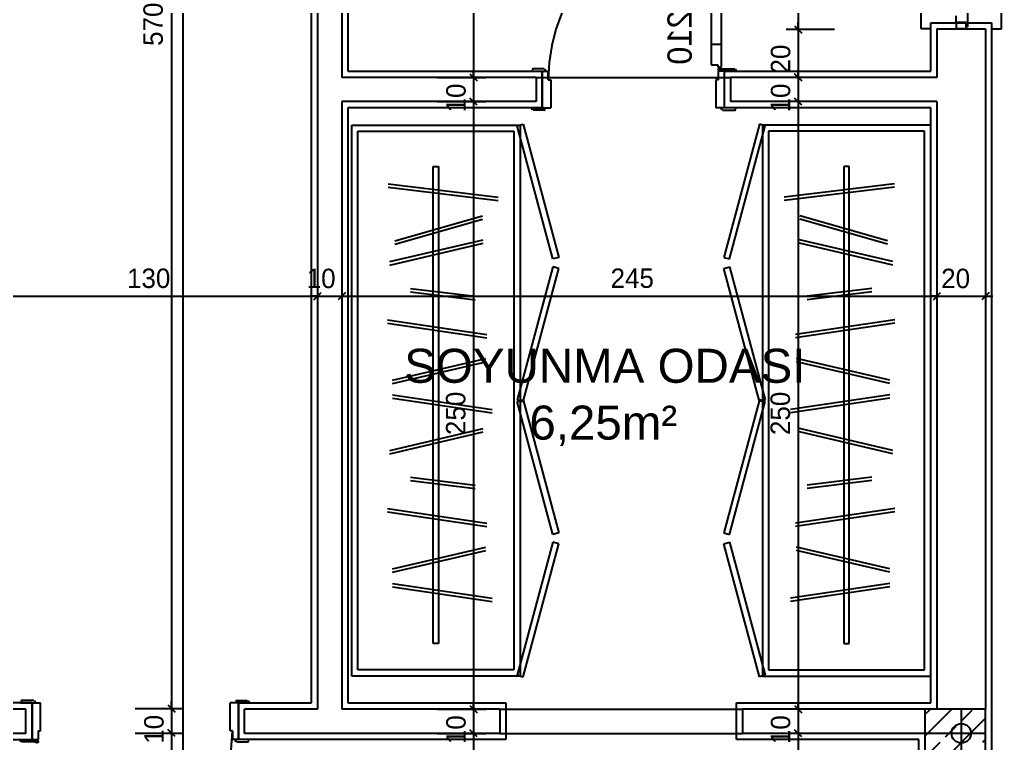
# Model space of a CAD drawing. Extents: x 182769.15 to 182771.38, y 101811.72 to 101812.21.
# Drawn here: x 182769.7199 to 182769.8007, y 101811.981 to 101812.0406 of the extents above; entities that cross this region are included whole.
import ezdxf

# ---------------------------------------------------------------- set-up
doc = ezdxf.new("R2010")
doc.units = 0
doc.header["$MEASUREMENT"] = 0
for name, pattern in [('DASHDOTX2', [50.8, 25.4, -12.7, 0, -12.7]), ('DOT3', [0.06, 0, -0.06]), ('DUZ', [500, 500]), ('HIDDEN', [0.375, 0.25, -0.125])]:
    doc.linetypes.add(name, pattern=pattern)
doc.layers.get('0').update_dxf_attribs({"color": 1, "linetype": 'DUZ'})
for name, color, linetype in [('aks merkezleri', 1, 'Continuous'), ('DENIZLIK', 25, 'Continuous'), ('DUVAR', 7, 'Continuous'), ('IZDOT', 2, 'DOT3'), ('iç yatay', 3, 'Continuous'), ('KAPI', 3, 'Continuous'), ('kesit çizgisi', 7, 'DASHDOTX2'), ('KOLON', 3, 'Continuous'), ('PENCERE', 3, 'Continuous'), ('POZ', 3, 'Continuous'), ('SIVA', 1, 'Continuous'), ('TARAMA', 15, 'Continuous'), ('tefriş', 21, 'Continuous'), ('YAZıMAHAL', 4, 'Continuous')]:
    doc.layers.add(name, color=color, linetype=linetype)
doc.styles.add('ARIAL', font='arial.ttf', dxfattribs={"height": 10})
doc.styles.add('İÇ ÖLÇÜ', font='stylu.ttf', dxfattribs={"height": 8})
doc.styles.add('M2', font='', dxfattribs={"height": 10})
doc.styles.get('M2').set_extended_font_data('Turkish Arial')

msp = doc.modelspace()

# ---------------------------------------------------------------- linework, layer by layer
at = {"color": 0, "linetype": 'ByBlock'}
for p, q in [((182769.783666382, 101812.0400631225), (182769.784266382, 101812.0394631225)), ((182769.783666382, 101812.0400631225), (182769.784266382, 101812.0394631225)), ((182769.7569437163, 101812.0361237126), (182769.7575437163, 101812.0355237126)), ((182769.7569437163, 101812.0361237126), (182769.7575437163, 101812.0355237126)), ((182769.783666382, 101812.0361237126), (182769.784266382, 101812.0355237126)), ((182769.784266382, 101812.0355237126), (182769.783666382, 101812.0361237126)), ((182769.7575437163, 101812.0335237126), (182769.7569437163, 101812.0341237126)), ((182769.7575437163, 101812.0335237126), (182769.7569437163, 101812.0341237126)), ((182769.784266382, 101812.0335237126), (182769.783666382, 101812.0341237126)), ((182769.784266382, 101812.0335237126), (182769.783666382, 101812.0341237126)), ((182769.7440945448, 101812.0175203983), (182769.7446945448, 101812.0181203983)), ((182769.7440945448, 101812.0175203983), (182769.7446945448, 101812.0181203983)), ((182769.7466945448, 101812.0181203983), (182769.7460945448, 101812.0175203983)), ((182769.7466945448, 101812.0181203983), (182769.7460945448, 101812.0175203983)), ((182769.7950945448, 101812.0175203983), (182769.7956945448, 101812.0181203983)), ((182769.7950945448, 101812.0175203983), (182769.7956945448, 101812.0181203983)), ((182769.7996945448, 101812.0181203983), (182769.7990945448, 101812.0175203983)), ((182769.7320780293, 101811.984162072), (182769.7326780293, 101811.983562072)), ((182769.7320780293, 101811.984162072), (182769.7326780293, 101811.983562072)), ((182769.7569437163, 101811.9841237126), (182769.7575437163, 101811.9835237126)), ((182769.7569437163, 101811.9841237126), (182769.7575437163, 101811.9835237126)), ((182769.783666382, 101811.9841237126), (182769.784266382, 101811.9835237126)), ((182769.783666382, 101811.9841237126), (182769.784266382, 101811.9835237126)), ((182769.7326780293, 101811.9815505499), (182769.7320780293, 101811.9821505499)), ((182769.7326780293, 101811.9815505499), (182769.7320780293, 101811.9821505499)), ((182769.7575437163, 101811.9815237126), (182769.7569437163, 101811.9821237126)), ((182769.7575437163, 101811.9815237126), (182769.7569437163, 101811.9821237126)), ((182769.784266382, 101811.9815237126), (182769.783666382, 101811.9821237126)), ((182769.784266382, 101811.9815237126), (182769.783666382, 101811.9821237126))]:
    msp.add_line(p, q, dxfattribs=at)
at = {"layer": 'aks merkezleri'}
for p, q in [((182769.797394546, 101811.9838237126), (182769.797394546, 101811.9698237126)), ((182769.799394546, 101811.9818237126), (182769.794394546, 101811.9818237126))]:
    msp.add_line(p, q, dxfattribs=at)
msp.add_circle((182769.797394546, 101811.9818237126), 0.0008, dxfattribs=at)
at = {"layer": 'DENIZLIK'}
for p, q in [((182769.7940945448, 101812.0398237115), (182769.7940945448, 101812.0498237126)), ((182769.8006945448, 101812.0398237115), (182769.8006945448, 101812.0498237126)), ((182769.7948945448, 101812.0398237126), (182769.7940945448, 101812.0398237115)), ((182769.7998945448, 101812.0398237126), (182769.8006945448, 101812.0398237115))]:
    msp.add_line(p, q, dxfattribs=at)
at = {"layer": 'DUVAR', "ltscale": 50}
for p, q in [((182769.7443945448, 101812.0798237126), (182769.7443945448, 101811.9838237126)), ((182769.7463945448, 101812.0758237126), (182769.7463945448, 101812.0358237126)), ((182769.7953945448, 101812.0398237126), (182769.7953945448, 101812.0358237126)), ((182769.7993945448, 101812.0398237126), (182769.7993945448, 101811.9838237126)), ((182769.7463945448, 101812.0338237126), (182769.7463945448, 101811.9838237126)), ((182769.7953945448, 101812.0338237126), (182769.7953945448, 101811.9838237126))]:
    msp.add_line(p, q, dxfattribs=at)
at = {"layer": 'DUVAR'}
for p, q in [((182769.7953945448, 101812.0398237126), (182769.7993945448, 101812.0398237126)), ((182769.7953945448, 101812.0398237126), (182769.7993945448, 101812.0398237126)), ((182769.7623945448, 101812.0358237126), (182769.7463945448, 101812.0358237126)), ((182769.7623945448, 101812.0358237126), (182769.7623945448, 101812.0338237126)), ((182769.7953945448, 101812.0358237126), (182769.7783945448, 101812.0358237126)), ((182769.7783945448, 101812.0358237126), (182769.7783945448, 101812.0338237126)), ((182769.7623945448, 101812.0338237126), (182769.7463945448, 101812.0338237126)), ((182769.7953945448, 101812.0338237126), (182769.7783945448, 101812.0338237126)), ((182769.7203945448, 101811.9838237126), (182769.7183945448, 101811.9838237126)), ((182769.7203945448, 101811.9818237126), (182769.7203945448, 101811.9838237126)), ((182769.7443945448, 101811.9838237126), (182769.7383945448, 101811.9838237126)), ((182769.7383945448, 101811.9818237126), (182769.7383945448, 101811.9838237126)), ((182769.7593945448, 101811.9838237126), (182769.7463945448, 101811.9838237126)), ((182769.7593945448, 101811.9838237126), (182769.7593945448, 101811.9818237126)), ((182769.7943945448, 101811.9838237126), (182769.7793945448, 101811.9838237126)), ((182769.7793945448, 101811.9838237126), (182769.7793945448, 101811.9818237126)), ((182769.7203945448, 101811.9818237126), (182769.7183945448, 101811.9818237126)), ((182769.7593945448, 101811.9818237126), (182769.7383945448, 101811.9818237126)), ((182769.7953945448, 101811.9818237126), (182769.7793945448, 101811.9818237126))]:
    msp.add_line(p, q, dxfattribs=at)
at = {"layer": 'IZDOT', "linetype": 'DOT3', "ltscale": 50}
for p, q in [((182769.7593945448, 101811.9838237126), (182769.7793945448, 101811.9838237126)), ((182769.7593945448, 101811.9818237126), (182769.7793945448, 101811.9818237126))]:
    msp.add_line(p, q, dxfattribs=at)
at = {"layer": 'iç yatay'}
for p, q in [((182769.7323780293, 101812.0982237126), (182769.7323780293, 101811.983462072)), ((182769.7572437163, 101812.0762237126), (182769.7572437163, 101812.0354237126)), ((182769.783966382, 101812.0502421117), (182769.783966382, 101812.0393631225)), ((182769.783966382, 101812.0397631225), (182769.783966382, 101812.0403631225)), ((182769.786966382, 101812.0397631225), (182769.782966382, 101812.0397631225)), ((182769.786966382, 101812.0397631225), (182769.782966382, 101812.0397631225)), ((182769.783966382, 101812.0397631225), (182769.783966382, 101812.0358237126)), ((182769.7572437163, 101812.0358237126), (182769.7572437163, 101812.0364237126)), ((182769.783966382, 101812.0358237126), (182769.783966382, 101812.0364237126)), ((182769.7542437163, 101812.0358237126), (182769.7582437163, 101812.0358237126)), ((182769.7542437163, 101812.0358237126), (182769.7582437163, 101812.0358237126)), ((182769.7572437163, 101812.0358237126), (182769.7572437163, 101812.0338237126)), ((182769.786966382, 101812.0358237126), (182769.782966382, 101812.0358237126)), ((182769.786966382, 101812.0358237126), (182769.782966382, 101812.0358237126)), ((182769.783966382, 101812.0358237126), (182769.783966382, 101812.0338237126)), ((182769.783966382, 101812.0358237126), (182769.783966382, 101812.0352237126)), ((182769.7542437163, 101812.0338237126), (182769.7582437163, 101812.0338237126)), ((182769.7542437163, 101812.0338237126), (182769.7582437163, 101812.0338237126)), ((182769.7572437163, 101812.0342237126), (182769.7572437163, 101811.9834237126)), ((182769.7572437163, 101812.0338237126), (182769.7572437163, 101812.0332237126)), ((182769.786966382, 101812.0338237126), (182769.782966382, 101812.0338237126)), ((182769.786966382, 101812.0338237126), (182769.782966382, 101812.0338237126)), ((182769.783966382, 101812.0342237126), (182769.783966382, 101811.9834237126)), ((182769.783966382, 101812.0338237126), (182769.783966382, 101812.0332237126)), ((182769.7443945448, 101812.0208203983), (182769.7443945448, 101812.0168203983)), ((182769.7443945448, 101812.0208203983), (182769.7443945448, 101812.0168203983)), ((182769.7463945448, 101812.0208203983), (182769.7463945448, 101812.0168203983)), ((182769.7463945448, 101812.0208203983), (182769.7463945448, 101812.0168203983)), ((182769.7953945448, 101812.0208203983), (182769.7953945448, 101812.0168203983)), ((182769.7953945448, 101812.0208203983), (182769.7953945448, 101812.0168203983)), ((182769.7993945448, 101812.0208203983), (182769.7993945448, 101812.0168203983)), ((182769.7179945448, 101812.0178203983), (182769.7447945448, 101812.0178203983)), ((182769.7443945448, 101812.0178203983), (182769.7437945448, 101812.0178203983)), ((182769.7443945448, 101812.0178203983), (182769.7463945448, 101812.0178203983)), ((182769.7459945448, 101812.0178203983), (182769.7957945448, 101812.0178203983)), ((182769.7463945448, 101812.0178203983), (182769.7469945448, 101812.0178203983)), ((182769.7953945448, 101812.0178203983), (182769.7947945448, 101812.0178203983)), ((182769.7953945448, 101812.0178203983), (182769.7993945448, 101812.0178203983)), ((182769.7993945448, 101812.0178203983), (182769.7999945448, 101812.0178203983)), ((182769.7323780293, 101811.983862072), (182769.7323780293, 101811.984462072)), ((182769.7572437163, 101811.9838237126), (182769.7572437163, 101811.9844237126)), ((182769.783966382, 101811.9838237126), (182769.783966382, 101811.9844237126)), ((182769.7293780293, 101811.983862072), (182769.7333780293, 101811.983862072)), ((182769.7293780293, 101811.983862072), (182769.7333780293, 101811.983862072)), ((182769.7323780293, 101811.983862072), (182769.7323780293, 101811.9818505499)), ((182769.7542437163, 101811.9838237126), (182769.7582437163, 101811.9838237126)), ((182769.7542437163, 101811.9838237126), (182769.7582437163, 101811.9838237126)), ((182769.7572437163, 101811.9838237126), (182769.7572437163, 101811.9818237126)), ((182769.786966382, 101811.9838237126), (182769.782966382, 101811.9838237126)), ((182769.786966382, 101811.9838237126), (182769.782966382, 101811.9838237126)), ((182769.783966382, 101811.9838237126), (182769.783966382, 101811.9818237126)), ((182769.7293780293, 101811.9818505499), (182769.7333780293, 101811.9818505499)), ((182769.7293780293, 101811.9818505499), (182769.7333780293, 101811.9818505499)), ((182769.7323780293, 101811.9822505499), (182769.7323780293, 101811.8764355191)), ((182769.7323780293, 101811.9818505499), (182769.7323780293, 101811.9812505499)), ((182769.7542437163, 101811.9818237126), (182769.7582437163, 101811.9818237126)), ((182769.7542437163, 101811.9818237126), (182769.7582437163, 101811.9818237126)), ((182769.7572437163, 101811.9822237126), (182769.7572437163, 101811.8574237126)), ((182769.7572437163, 101811.9818237126), (182769.7572437163, 101811.9812237126)), ((182769.786966382, 101811.9818237126), (182769.782966382, 101811.9818237126)), ((182769.786966382, 101811.9818237126), (182769.782966382, 101811.9818237126)), ((182769.783966382, 101811.9822237126), (182769.783966382, 101811.9594237126)), ((182769.783966382, 101811.9818237126), (182769.783966382, 101811.9812237126))]:
    msp.add_line(p, q, dxfattribs=at)
at = {"layer": 'KAPI', "color": 1}
for p, q in [((182769.7767922748, 101812.0494236702), (182769.7767922748, 101812.0368537126)), ((182769.7776522748, 101812.0367137126), (182769.7776522748, 101812.0495636702)), ((182769.7767922748, 101812.0385537126), (182769.7776522748, 101812.0385537126)), ((182769.7767922748, 101812.0368537126), (182769.7773522748, 101812.0368537126)), ((182769.7773522748, 101812.0368537126), (182769.7773522748, 101812.0366537126)), ((182769.7773522748, 101812.0366537126), (182769.7776522748, 101812.0367137126))]:
    msp.add_line(p, q, dxfattribs=at)
at = {"layer": 'KAPI'}
for p, q in [((182769.7969706701, 101812.0403299859), (182769.7969706701, 101812.0408827117)), ((182769.7979003431, 101812.0412887242), (182769.7979004811, 101812.0399743202)), ((182769.7978084811, 101812.0403299859), (182769.7969706701, 101812.0403299859)), ((182769.7978084811, 101812.0399743202), (182769.7978084811, 101812.0403299859)), ((182769.7979004811, 101812.0399743202), (182769.7978084811, 101812.0399743202)), ((182769.7620445448, 101812.0364237126), (182769.7620445448, 101812.0363237126)), ((182769.7620445448, 101812.0363237126), (182769.7631445448, 101812.0363237126)), ((182769.7630445448, 101812.0365237126), (182769.7621445448, 101812.0365237126)), ((182769.7628945448, 101812.0333237126), (182769.7628945448, 101812.0363237126)), ((182769.7628945448, 101812.0363237126), (182769.7633945448, 101812.0363237126)), ((182769.7631445448, 101812.0363237126), (182769.7631445448, 101812.0364237126)), ((182769.7633945448, 101812.0356237126), (182769.7633945448, 101812.0363237126)), ((182769.7773945448, 101812.0356237126), (182769.7773945448, 101812.0363237126)), ((182769.7778945448, 101812.0363237126), (182769.7773945448, 101812.0363237126)), ((182769.7776445448, 101812.0363237126), (182769.7776445448, 101812.0364237126)), ((182769.7788445448, 101812.0363237126), (182769.7776445448, 101812.0363237126)), ((182769.7777445448, 101812.0365237126), (182769.7787445448, 101812.0365237126)), ((182769.7778945448, 101812.0333237126), (182769.7778945448, 101812.0363237126)), ((182769.7788445448, 101812.0364237126), (182769.7788445448, 101812.0363237126)), ((182769.7633945448, 101812.0356237126), (182769.7635945448, 101812.0356237126)), ((182769.7635945448, 101812.0356237126), (182769.7635945448, 101812.0333237126)), ((182769.7773945448, 101812.0356237126), (182769.7771945448, 101812.0356237126)), ((182769.7771945448, 101812.0356237126), (182769.7771945448, 101812.0333237126)), ((182769.7620445448, 101812.0332237126), (182769.7620445448, 101812.0333237126)), ((182769.7620445448, 101812.0333237126), (182769.7631445448, 101812.0333237126)), ((182769.7630445448, 101812.0331237126), (182769.7621445448, 101812.0331237126)), ((182769.7628945448, 101812.0333237126), (182769.7635945448, 101812.0333237126)), ((182769.7631445448, 101812.0333237126), (182769.7631445448, 101812.0332237126)), ((182769.7778945448, 101812.0333237126), (182769.7771945448, 101812.0333237126)), ((182769.7788445448, 101812.0333237126), (182769.7776445448, 101812.0333237126)), ((182769.7776445448, 101812.0333237126), (182769.7776445448, 101812.0332237126)), ((182769.7777445448, 101812.0331237126), (182769.7787445448, 101812.0331237126)), ((182769.7788445448, 101812.0332237126), (182769.7788445448, 101812.0333237126)), ((182769.7199445448, 101811.9844237126), (182769.7199445448, 101811.9843237126)), ((182769.7199445448, 101811.9843237126), (182769.7211445448, 101811.9843237126)), ((182769.7210445448, 101811.9845237126), (182769.7200445448, 101811.9845237126)), ((182769.7208945448, 101811.9843237126), (182769.7215945448, 101811.9843237126)), ((182769.7208945448, 101811.9843237126), (182769.7208945448, 101811.9813237126)), ((182769.7211445448, 101811.9843237126), (182769.7211445448, 101811.9844237126)), ((182769.7215945448, 101811.9820237126), (182769.7215945448, 101811.9843237126)), ((182769.7371945448, 101811.9820237126), (182769.7371945448, 101811.9843237126)), ((182769.7378945448, 101811.9843237126), (182769.7371945448, 101811.9843237126)), ((182769.7376445448, 101811.9843237126), (182769.7376445448, 101811.9844237126)), ((182769.7387445448, 101811.9843237126), (182769.7376445448, 101811.9843237126)), ((182769.7377445448, 101811.9845237126), (182769.7386445448, 101811.9845237126)), ((182769.7378945448, 101811.9843237126), (182769.7378945448, 101811.9813237126)), ((182769.7387445448, 101811.9844237126), (182769.7387445448, 101811.9843237126)), ((182769.7213945448, 101811.9820237126), (182769.7215945448, 101811.9820237126)), ((182769.7213945448, 101811.9820237126), (182769.7213945448, 101811.9813237126)), ((182769.7373945448, 101811.9820237126), (182769.7371945448, 101811.9820237126)), ((182769.7373945448, 101811.9820237126), (182769.7373945448, 101811.9813237126)), ((182769.7199445448, 101811.9812237126), (182769.7199445448, 101811.9813237126)), ((182769.7199445448, 101811.9813237126), (182769.7211445448, 101811.9813237126)), ((182769.7210445448, 101811.9811237126), (182769.7200445448, 101811.9811237126)), ((182769.7208945448, 101811.9813237126), (182769.7213945448, 101811.9813237126)), ((182769.7211445448, 101811.9813237126), (182769.7211445448, 101811.9812237126)), ((182769.7378945448, 101811.9813237126), (182769.7373945448, 101811.9813237126)), ((182769.7387445448, 101811.9813237126), (182769.7376445448, 101811.9813237126)), ((182769.7376445448, 101811.9813237126), (182769.7376445448, 101811.9812237126)), ((182769.7377445448, 101811.9811237126), (182769.7386445448, 101811.9811237126)), ((182769.7387445448, 101811.9812237126), (182769.7387445448, 101811.9813237126))]:
    msp.add_line(p, q, dxfattribs=at)
at = {"layer": 'KAPI', "color": 234}
for p, q in [((182769.7773522748, 101812.0364837126), (182769.7776722748, 101812.0364837126)), ((182769.7775122748, 101812.0363237126), (182769.7775122748, 101812.0366437126)), ((182769.7214368148, 101811.9811637126), (182769.7211168148, 101811.9811637126)), ((182769.7212768148, 101811.9813237126), (182769.7212768148, 101811.9810037126))]:
    msp.add_line(p, q, dxfattribs=at)
for centre, radius in [((182769.7775122748, 101812.0364837126), 0.00012), ((182769.7775122748, 101812.0364837126), 8e-05), ((182769.7212768148, 101811.9811637126), 0.00012), ((182769.7212768148, 101811.9811637126), 8e-05)]:
    msp.add_circle(centre, radius, dxfattribs=at)
at = {"layer": 'KAPI', "color": 1, "linetype": 'HIDDEN', "ltscale": 10}
for centre, radius, start, end in [((182769.7773945814, 101812.0356236975), 0.01400003656170211, 90.17313955077272, 179.9999374677535), ((182769.7213424009, 101811.9821763471), 0.0160528696110167, 270.3369840574932, 359.4552108309671)]:
    msp.add_arc(centre, radius, start, end, dxfattribs=at)
at = {"layer": 'KAPI'}
for centre, start, end in [((182769.7621445448, 101812.0364237126), 90, 180), ((182769.7630445448, 101812.0364237126), 0, 90), ((182769.7777445448, 101812.0364237126), 90, 180), ((182769.7787445448, 101812.0364237126), 0, 90), ((182769.7621445448, 101812.0332237126), 180, 270), ((182769.7630445448, 101812.0332237126), 270, 0), ((182769.7777445448, 101812.0332237126), 180, 270), ((182769.7787445448, 101812.0332237126), 270, 0), ((182769.7200445448, 101811.9844237126), 90, 180), ((182769.7210445448, 101811.9844237126), 0, 90), ((182769.7377445448, 101811.9844237126), 90, 180), ((182769.7386445448, 101811.9844237126), 0, 90), ((182769.7200445448, 101811.9812237126), 180, 270), ((182769.7210445448, 101811.9812237126), 270, 0), ((182769.7377445448, 101811.9812237126), 180, 270), ((182769.7386445448, 101811.9812237126), 270, 0)]:
    msp.add_arc(centre, 0.0001, start, end, dxfattribs=at)
at = {"layer": 'kesit çizgisi'}
msp.add_line((182769.7333068805, 101812.1572687805), (182769.7333068805, 101811.8281591644), dxfattribs=at)
at = {"layer": 'KOLON'}
for p, q in [((182769.7993945448, 101811.9838237126), (182769.7943945448, 101811.9838237126)), ((182769.7943945448, 101811.9838237126), (182769.7943945448, 101811.9698237126)), ((182769.7993945448, 101811.9698237126), (182769.7993945448, 101811.9838237126))]:
    msp.add_line(p, q, dxfattribs=at)
at = {"layer": 'PENCERE'}
for p, q in [((182769.7969945448, 101812.0398837126), (182769.7969945448, 101812.0402386987)), ((182769.7970545448, 101812.0402986987), (182769.7977345448, 101812.0402986987)), ((182769.7977945448, 101812.0402386987), (182769.7977945448, 101812.0398837126)), ((182769.7977345448, 101812.0398237126), (182769.7970545448, 101812.0398237126))]:
    msp.add_line(p, q, dxfattribs=at)
for centre, radius, start, end in [((182769.7970545448, 101812.0402386987), 5.99999999976717e-05, 90, 180), ((182769.7977345448, 101812.0402386987), 6.000000000349246e-05, 0, 90), ((182769.7970545448, 101812.0398837126), 6.000000000058208e-05, 180, 270), ((182769.7977345448, 101812.0398837126), 6.000000000349246e-05, 270, 0)]:
    msp.add_arc(centre, radius, start, end, dxfattribs=at)
at = {"layer": 'SIVA'}
for p, q in [((182769.7438945448, 101811.9843237126), (182769.7438945448, 101812.0803237126)), ((182769.7468945448, 101812.0753237126), (182769.7468945448, 101812.0363237126)), ((182769.7948945448, 101812.0363237126), (182769.7948945448, 101812.0403237126)), ((182769.7948945448, 101812.0403237126), (182769.7998945448, 101812.0403237126)), ((182769.7998945448, 101812.0403237126), (182769.7998945448, 101811.9643237126)), ((182769.7468945448, 101812.0363237126), (182769.7628945448, 101812.0363237126)), ((182769.7628945448, 101812.0363237126), (182769.7628945448, 101812.0333237126)), ((182769.7778945448, 101812.0363237126), (182769.7948945448, 101812.0363237126)), ((182769.7778945448, 101812.0333237126), (182769.7778945448, 101812.0363237126)), ((182769.7628945448, 101812.0333237126), (182769.7468945448, 101812.0333237126)), ((182769.7468945448, 101812.0333237126), (182769.7468945448, 101811.9843237126)), ((182769.7948945448, 101812.0333237126), (182769.7778945448, 101812.0333237126)), ((182769.7948945448, 101811.9843237126), (182769.7948945448, 101812.0333237126)), ((182769.7208945448, 101811.9843237126), (182769.7188945448, 101811.9843237126)), ((182769.7208945448, 101811.9813237126), (182769.7208945448, 101811.9843237126)), ((182769.7378945448, 101811.9813237126), (182769.7378945448, 101811.9843237126)), ((182769.7378945448, 101811.9843237126), (182769.7438945448, 101811.9843237126)), ((182769.7468945448, 101811.9843237126), (182769.7598945448, 101811.9843237126)), ((182769.7598945448, 101811.9843237126), (182769.7598945448, 101811.9813237126)), ((182769.7788945448, 101811.9813237126), (182769.7788945448, 101811.9843237126)), ((182769.7788945448, 101811.9843237126), (182769.7948945448, 101811.9843237126)), ((182769.7188945448, 101811.9813237126), (182769.7208945448, 101811.9813237126)), ((182769.7598945448, 101811.9813237126), (182769.7378945448, 101811.9813237126)), ((182769.793894546, 101811.9813237126), (182769.7788945448, 101811.9813237126)), ((182769.7938945448, 101811.9693237126), (182769.793894546, 101811.9813237126))]:
    msp.add_line(p, q, dxfattribs=at)
at = {"layer": 'TARAMA'}
for p, q in [((182769.7623945448, 101812.0358237126), (182769.7783945448, 101812.0358237126)), ((182769.7943945448, 101811.9816012586), (182769.7966169989, 101811.9838237126)), ((182769.7943945448, 101811.9833690255), (182769.794849232, 101811.9838237126)), ((182769.7974126177, 101811.9828515645), (182769.7982965012, 101811.983735448)), ((182769.7943945448, 101811.9780657246), (182769.7993945448, 101811.9830657246)), ((182769.7960867925, 101811.9815257393), (182769.796970676, 101811.9824096228)), ((182769.7947609673, 101811.9801999141), (182769.7956448508, 101811.9810837976)), ((182769.7991803847, 101811.9810837976), (182769.7993945448, 101811.9812979577))]:
    msp.add_line(p, q, dxfattribs=at)
at = {"layer": 'tefriş'}
for p, q in [((182769.7472108321, 101811.9865339416), (182769.7472108321, 101812.0318939416)), ((182769.7472108321, 101812.0318939416), (182769.7610708321, 101812.0318939416)), ((182769.7610708321, 101812.0318939416), (182769.7610708321, 101811.9865339416)), ((182769.781017314, 101812.0318939416), (182769.781017314, 101811.9865339416)), ((182769.794877314, 101812.0318939416), (182769.781017314, 101812.0318939416)), ((182769.794877314, 101811.9865339416), (182769.794877314, 101812.0318939416)), ((182769.7477148321, 101811.9870379416), (182769.7477148321, 101812.0313899416)), ((182769.7477148321, 101812.0313899416), (182769.7605668321, 101812.0313899416)), ((182769.7605668321, 101812.0313899416), (182769.7605668321, 101811.9870379416)), ((182769.7815213141, 101812.0313899416), (182769.7815213141, 101811.9870379416)), ((182769.794373314, 101812.0313899416), (182769.7815213141, 101812.0313899416)), ((182769.794373314, 101811.9870379416), (182769.794373314, 101812.0313899416)), ((182769.7605668321, 101811.9870379416), (182769.7477148321, 101811.9870379416)), ((182769.7815213141, 101811.9870379416), (182769.794373314, 101811.9870379416)), ((182769.7610708321, 101811.9865339416), (182769.7472108321, 101811.9865339416)), ((182769.781017314, 101811.9865339416), (182769.794877314, 101811.9865339416))]:
    msp.add_line(p, q, dxfattribs=at)
at = {"layer": 'tefriş', "color": 8}
for p, q in [((182769.7608274188, 101812.0318287192), (182769.7613142454, 101812.031959164)), ((182769.7637624267, 101812.0208751204), (182769.7608274188, 101812.0318287192)), ((182769.7613142454, 101812.031959164), (182769.7642492533, 101812.0210055652)), ((182769.7807739007, 101812.031959164), (182769.7778388928, 101812.0210055652)), ((182769.7783257194, 101812.0208751204), (182769.7812607274, 101812.0318287192)), ((182769.7812607274, 101812.0318287192), (182769.7807739007, 101812.031959164)), ((182769.7539128275, 101811.9892247906), (182769.7539128275, 101812.0284782193)), ((182769.7539128275, 101812.0284782193), (182769.7543688366, 101812.0284782193)), ((182769.7543688366, 101812.0284782193), (182769.7543688366, 101811.9892247906)), ((182769.7877193095, 101812.0284782193), (182769.7877193095, 101811.9892247906)), ((182769.7881753186, 101812.0284782193), (182769.7877193095, 101812.0284782193)), ((182769.7881753186, 101811.9892247906), (182769.7881753186, 101812.0284782193)), ((182769.750203866, 101812.0270541384), (182769.7592680729, 101812.0259488997)), ((182769.7918842801, 101812.0270541384), (182769.7828200732, 101812.0259488997)), ((182769.750203866, 101812.0267778022), (182769.7592680729, 101812.0256725635)), ((182769.7918842801, 101812.0267778022), (182769.7828200732, 101812.0256725635)), ((182769.750755982, 101812.0223569534), (182769.7579797241, 101812.0244292627)), ((182769.750755982, 101812.0220806173), (182769.7579797241, 101812.0241529266)), ((182769.7913321641, 101812.0223569534), (182769.7841084221, 101812.0244292627)), ((182769.7913321641, 101812.0220806173), (182769.7841084221, 101812.0241529266)), ((182769.7503418657, 101812.0206529511), (182769.7580257826, 101812.0224490301)), ((182769.7503418657, 101812.0203766149), (182769.7580257826, 101812.022172694)), ((182769.7917462804, 101812.0206529511), (182769.7840623635, 101812.0224490301)), ((182769.7917462804, 101812.0203766149), (182769.7840623635, 101812.022172694)), ((182769.7642492533, 101812.0210055652), (182769.7637624267, 101812.0208751204)), ((182769.7778388928, 101812.0210055652), (182769.7783257194, 101812.0208751204)), ((182769.7637624267, 101812.0202327629), (182769.7608274188, 101812.009279164)), ((182769.7613142454, 101812.0091487192), (182769.7642492533, 101812.0201023181)), ((182769.7642492533, 101812.0201023181), (182769.7637624267, 101812.0202327629)), ((182769.7778388928, 101812.0201023181), (182769.7783257194, 101812.0202327629)), ((182769.7807739007, 101812.0091487192), (182769.7778388928, 101812.0201023181)), ((182769.7783257194, 101812.0202327629), (182769.7812607274, 101812.009279164)), ((182769.7520442721, 101812.0184425796), (182769.7573816082, 101812.0177978306)), ((182769.7520442721, 101812.0181662435), (182769.7573816082, 101812.0175214944)), ((182769.790043874, 101812.0184425796), (182769.7847065379, 101812.0177978306)), ((182769.790043874, 101812.0181662435), (182769.7847065379, 101812.0175214944)), ((182769.7501578075, 101812.0158636894), (182769.7583478405, 101812.0146663739)), ((182769.7919303387, 101812.0158636894), (182769.7837403056, 101812.0146663739)), ((182769.7501578075, 101812.0155873532), (182769.7583478405, 101812.0143900378)), ((182769.7919303387, 101812.0155873532), (182769.7837403056, 101812.0143900378)), ((182769.7505719238, 101812.0108900623), (182769.7582558407, 101812.0126861414)), ((182769.7915162224, 101812.0108900623), (182769.7838323054, 101812.0126861414)), ((182769.7505719238, 101812.0106137261), (182769.7582558407, 101812.0124098052)), ((182769.7915162224, 101812.0106137261), (182769.7838323054, 101812.0124098052)), ((182769.7505718651, 101812.0096927469), (182769.7587618981, 101812.0084954314)), ((182769.7505718651, 101812.0094164107), (182769.7587618981, 101812.0082190953)), ((182769.7608274188, 101812.0091487192), (182769.7613142454, 101812.009279164)), ((182769.7608274188, 101812.009279164), (182769.7613142454, 101812.0091487192)), ((182769.7613142454, 101812.009279164), (182769.7642492533, 101811.9983255652)), ((182769.7807739007, 101812.009279164), (182769.7778388928, 101811.9983255652)), ((182769.7812607274, 101812.0091487192), (182769.7807739007, 101812.009279164)), ((182769.7812607274, 101812.009279164), (182769.7807739007, 101812.0091487192)), ((182769.791516281, 101812.0096927469), (182769.783326248, 101812.0084954314)), ((182769.791516281, 101812.0094164107), (182769.783326248, 101812.0082190953)), ((182769.7637624267, 101811.9981951204), (182769.7608274188, 101812.0091487192)), ((182769.7783257194, 101811.9981951204), (182769.7812607274, 101812.0091487192)), ((182769.7503418657, 101812.0051186121), (182769.7580257826, 101812.0069146912)), ((182769.7917462804, 101812.0051186121), (182769.7840623635, 101812.0069146912)), ((182769.7503418657, 101812.004842276), (182769.7580257826, 101812.0066383551)), ((182769.7917462804, 101812.004842276), (182769.7840623635, 101812.0066383551)), ((182769.7520442721, 101812.0029082407), (182769.7573816082, 101812.0022634917)), ((182769.790043874, 101812.0029082407), (182769.7847065379, 101812.0022634917)), ((182769.7520442721, 101812.0026319046), (182769.7573816082, 101812.0019871555)), ((182769.790043874, 101812.0026319046), (182769.7847065379, 101812.0019871555)), ((182769.7501578075, 101812.0003293504), (182769.7583478405, 101811.999132035)), ((182769.7919303387, 101812.0003293504), (182769.7837403056, 101811.999132035)), ((182769.7501578075, 101812.0000530143), (182769.7583478405, 101811.9988556989)), ((182769.7919303387, 101812.0000530143), (182769.7837403056, 101811.9988556989)), ((182769.7642492533, 101811.9983255652), (182769.7637624267, 101811.9981951204)), ((182769.7778388928, 101811.9983255652), (182769.7783257194, 101811.9981951204)), ((182769.7505719238, 101811.9953557234), (182769.7582558407, 101811.9971518025)), ((182769.7637624267, 101811.9975527629), (182769.7608274188, 101811.986599164)), ((182769.7613142454, 101811.9864687192), (182769.7642492533, 101811.9974223181)), ((182769.7642492533, 101811.9974223181), (182769.7637624267, 101811.9975527629)), ((182769.7778388928, 101811.9974223181), (182769.7783257194, 101811.9975527629)), ((182769.7807739007, 101811.9864687192), (182769.7778388928, 101811.9974223181)), ((182769.7783257194, 101811.9975527629), (182769.7812607274, 101811.986599164)), ((182769.7915162224, 101811.9953557234), (182769.7838323054, 101811.9971518025)), ((182769.7505719238, 101811.9950793872), (182769.7582558407, 101811.9968754663)), ((182769.7915162224, 101811.9950793872), (182769.7838323054, 101811.9968754663)), ((182769.7505718651, 101811.9941584079), (182769.7587618981, 101811.9929610925)), ((182769.7505718651, 101811.9938820718), (182769.7587618981, 101811.9926847563)), ((182769.791516281, 101811.9941584079), (182769.783326248, 101811.9929610925)), ((182769.791516281, 101811.9938820718), (182769.783326248, 101811.9926847563)), ((182769.7543688366, 101811.9892247906), (182769.7539128275, 101811.9892247906)), ((182769.7877193095, 101811.9892247906), (182769.7881753186, 101811.9892247906)), ((182769.7608274188, 101811.986599164), (182769.7613142454, 101811.9864687192)), ((182769.7812607274, 101811.986599164), (182769.7807739007, 101811.9864687192))]:
    msp.add_line(p, q, dxfattribs=at)

# ---------------------------------------------------------------- texts
at = {"layer": 'iç yatay', "color": 11, "style": 'İÇ ÖLÇÜ'}
for s, p in [('570', (182769.7316573851, 101812.0384112671)), ('20', (182769.7833148447, 101812.036138952)), ('10', (182769.756592179, 101812.0329344008)), ('10', (182769.7833148447, 101812.0329344008)), ('250', (182769.7565687529, 101812.0063751035)), ('250', (182769.7832914186, 101812.0063751035)), ('10', (182769.731726492, 101811.9809669991)), ('10', (182769.756592179, 101811.9809344008)), ('10', (182769.7833148447, 101811.9809344008))]:
    msp.add_text(s, height=0.0016, rotation=90, dxfattribs=at).set_placement(p)
for s, p in [('130', (182769.7287110895, 101812.0184836487)), ('10', (182769.743505233, 101812.0184719357)), ('245', (182769.7685191422, 101812.0184918478)), ('20', (182769.7957400793, 101812.0184719357))]:
    msp.add_text(s, height=0.0016, dxfattribs=at).set_placement(p)
at = {"layer": 'POZ', "style": 'M2', "text_generation_flag": 4, "flags": 4}
msp.add_attdef('K1-80/210', (182769.7752036014, 101812.0492045485), 'K1-80/210', height=0.002, rotation=270, dxfattribs=at)
at = {"layer": 'YAZıMAHAL', "style": 'ARIAL'}
for s, p in [('SOYUNMA ODASI', (182769.7515323023, 101812.010680318)), ('6,25m²', (182769.7618346215, 101812.0060021916))]:
    msp.add_text(s, height=0.0028, dxfattribs=at).set_placement(p)

doc.saveas('drawing.dxf')
